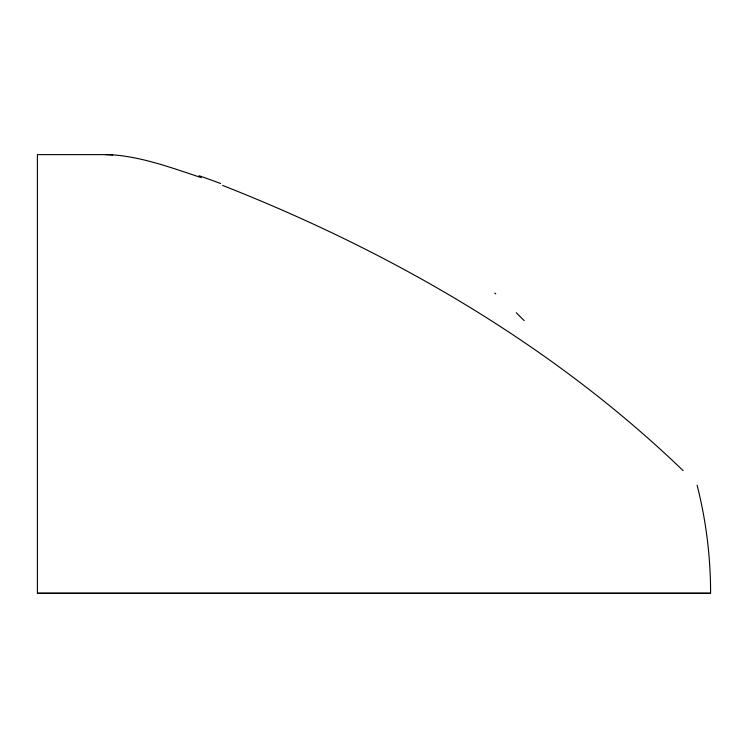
<?xml version="1.0" encoding="UTF-8"?>
<svg xmlns="http://www.w3.org/2000/svg" width="748" height="748" viewBox="0 0 748 748"><rect width="100%" height="100%" fill="white"/><g stroke="black" fill="none" stroke-linecap="round" stroke-linejoin="round"><path stroke-width="1.12" d="M37.4 593.37L710.6 593.37M105.562 154.63L112.714 155.06M201.334 177.641C171.516 167.823 141.409 156.491 109.806 154.63L37.4 154.63L37.4 593.136L710.6 593.136A438.506 438.496 -90 0 0 697.099 485.171M222.614 185.42C391.185 251.721 552.043 344.426 683.102 470.604M516.232 312.711A336.75 2.076 44.7 0 1 524.18 320.621M495.756 293.908A337.198 1.842 41.8 0 1 494.793 293.048M199.052 175.715A287.559 50.546 26.4 0 1 220.585 183.512"/></g></svg>
